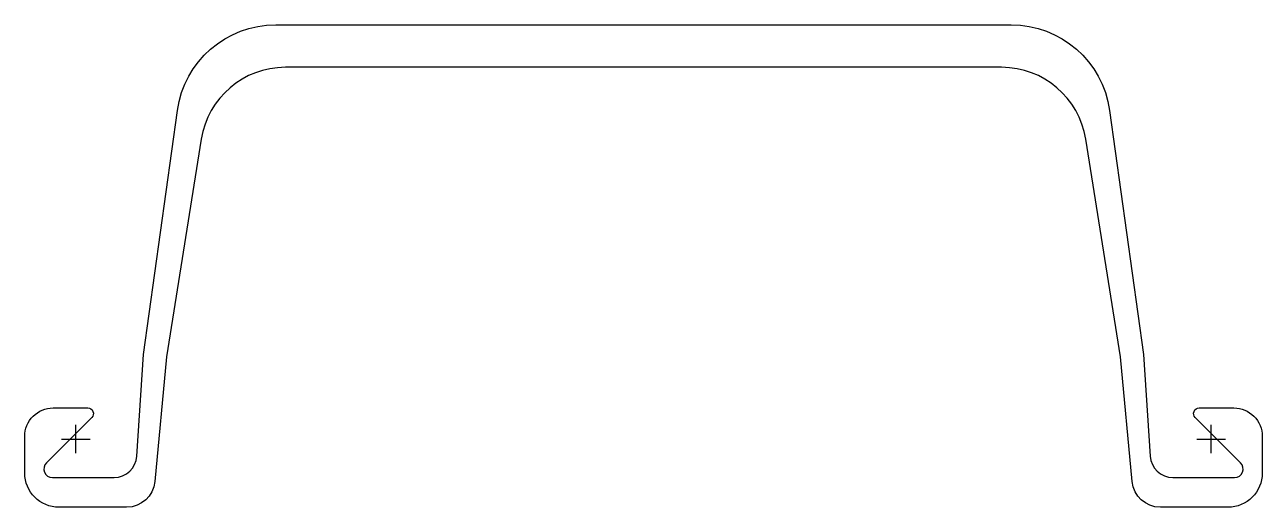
# Model space of a CAD drawing. Header units: millimetres. Extents: x -18 to 418, y -24 to 146.
import ezdxf

# ---------------------------------------------------------------- set-up
doc = ezdxf.new("R2010")
doc.units = ezdxf.units.MM
doc.header["$LTSCALE"] = 0.2

msp = doc.modelspace()

# ---------------------------------------------------------------- linework, layer by layer
at = {"flags": 128}
msp.add_lwpolyline([(200, 131), (73.82, 131, 0.368779), (44.19, 105.71), (32, 29), (27.85, -14.94, -0.386924), (17.9, -24), (-6, -24, -0.414214), (-18, -12), (-18, 1, -0.414214), (-8, 11), (4.17, 11, -0.668179), (5.59, 7.59), (-10.38, -8.38, 0.668179), (-8.26, -13.5), (13.51, -13.5, 0.39517), (21.49, -6.02), (23.84, 29.77), (35.8, 115.82, -0.374297), (70.47, 146), (200, 146), (329.53, 146, -0.374297), (364.2, 115.82), (376.16, 29.77), (378.51, -6.02, 0.39517), (386.49, -13.5), (408.26, -13.5, 0.668179), (410.38, -8.38), (394.41, 7.59, -0.668179), (395.83, 11), (408, 11, -0.414214), (418, 1), (418, -12, -0.414214), (406, -24), (382.1, -24, -0.386924), (372.15, -14.94), (368, 29), (355.81, 105.71, 0.368779), (326.18, 131)], format="xyb", close=True, dxfattribs=at)
at = {"layer": 'DEFPOINTS'}
for p, q in [((0, -5), (0, 5)), ((400, -5), (400, 5)), ((-5, 0), (5, 0)), ((395, 0), (405, 0))]:
    msp.add_line(p, q, dxfattribs=at)

doc.saveas('drawing.dxf')
